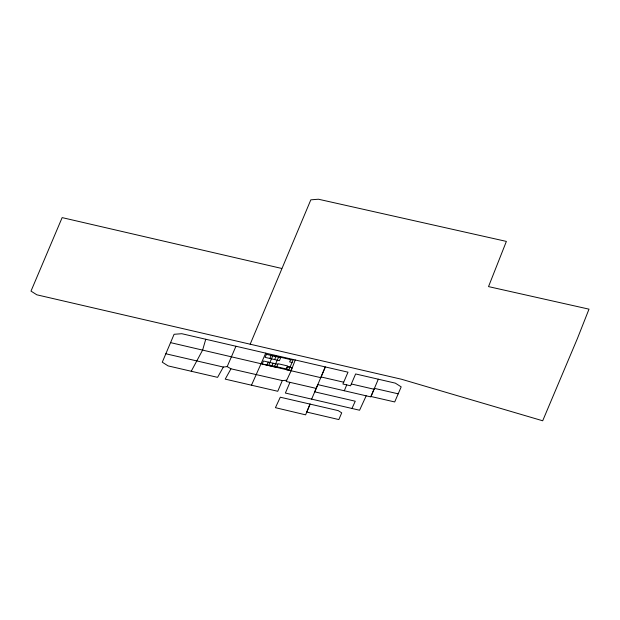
<?xml version="1.0" encoding="UTF-8"?>
<svg xmlns="http://www.w3.org/2000/svg" width="620" height="620" viewBox="0 0 620 620"><rect width="100%" height="100%" fill="white"/><g stroke="black" fill="none" stroke-linecap="round" stroke-linejoin="round"><path stroke-width="0.93" d="M205.755 339.256L202.631 350.052L191.247 371.256M295.236 359.972L291.144 370.768L286.13 381.463L316.2 388.399M235.941 346.247L227.199 366.606L223.332 367.048L165.842 353.772L162.277 362.196L168.113 365.901L217.589 377.355L223.332 367.048M344.309 390.755L346.735 384.904L350.54 385.795L355.632 373.953L395.351 383.152L401.186 386.865L394.708 401.946L370.969 396.498L374.403 388.36L398.211 393.824M250.178 344.209L310.822 199.842L318.432 199.222L506.377 241.405L488.521 286.603L589 309.155L577.383 338.59L542.694 420.779L401.411 379.223L36.836 294.81L31 291.106L62.147 217.612L281.744 268.452M378.301 379.2L370.806 396.893L317.804 384.617L314.751 391.848L355.26 401.218L351.943 408.464L285.378 393.049L289.959 382.346M165.842 353.772L174.096 334.288L181.776 333.707L347.998 372.186L342.914 384.02L346.735 384.904M282.309 380.579L277.76 391.282L225.223 379.13L230.965 368.807L282.309 380.579L286.688 380.262M311.643 399.133L325.314 366.931L321.067 376.96L343.72 382.215M265.74 353.144L251.48 385.206M266.933 365.126L268.258 362.103M269.855 358.469L271.18 355.438M271.7 366.242L273.033 363.212M274.621 359.577L275.954 356.547M274.598 366.257L278.729 356.833M286.517 369.032L287.525 366.746L289.951 367.311M290.648 359.615L289.649 361.902L292.074 362.468M366.18 395.824L359.577 410.231L351.943 408.464M277.799 364.32L263.492 360.987L262.159 364.017L276.474 367.35L278.062 363.723L287.603 365.947L286.006 369.574L290.78 370.683L292.105 367.66L287.339 366.544M351.339 383.974L374.038 389.236M170.562 342.628L320.757 377.665M227.199 366.606L230.95 368.799M310.047 404.108L306.776 412.068L338.846 419.57L341.705 412.85L338.226 410.626L280.287 397.211L275.435 407.673L305.621 414.85L310.047 404.108M266.414 354.33L265.089 357.353L279.395 360.693L280.721 357.663L266.414 354.33M272.963 355.493L268.824 364.909L288.951 369.597L293.082 360.181L272.963 355.493"/></g></svg>
